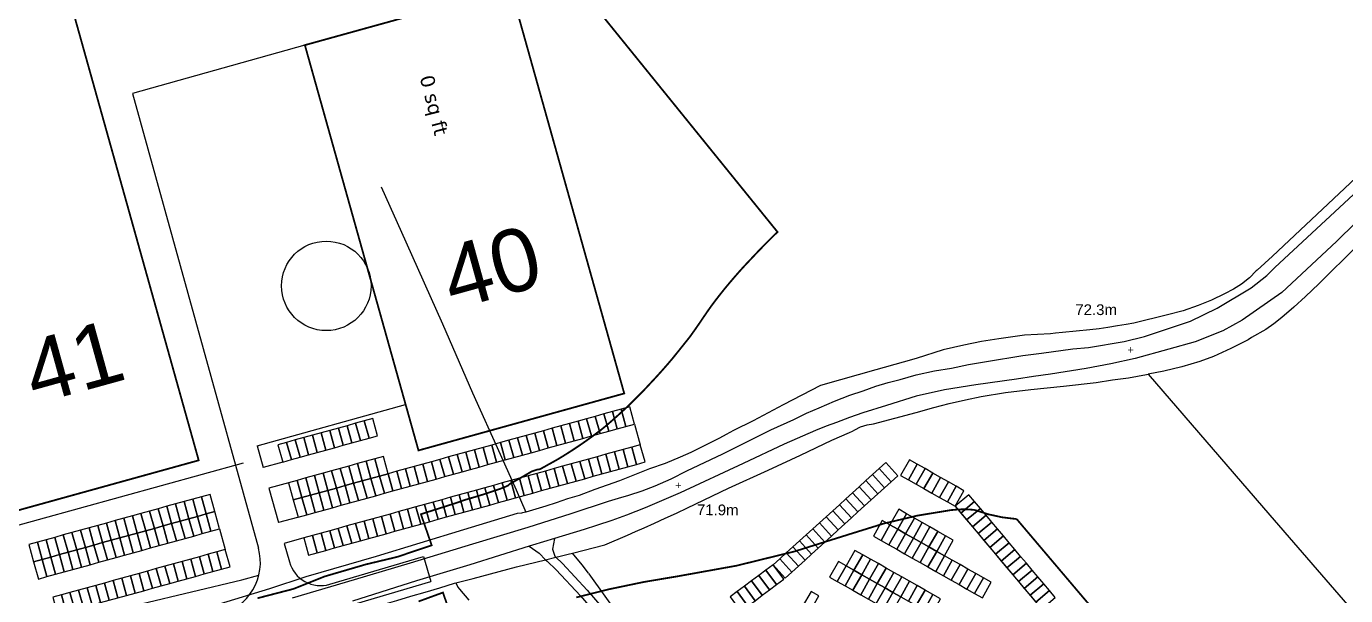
# Model space of a CAD drawing. Header units: millimetres. Extents: x 111502 to 977541, y 8702 to 1044108.
# Drawn here: x 489751.6 to 490119.9, y 241252.9 to 241411.9 of the extents above; entities that cross this region are included whole.
import ezdxf

# ---------------------------------------------------------------- set-up
doc = ezdxf.new("R2010")
doc.units = ezdxf.units.MM
doc.header["$LTSCALE"] = 0.25
doc.linetypes.add('DASHED2', pattern=[9.525, 6.35, -3.175])
for name, color, linetype in [('E HVSS As Laid HV', 10, 'Continuous'), ('X HVSS Site Background', 8, 'Continuous'), ('X HVSS Site Outline', 210, 'Continuous')]:
    doc.layers.add(name, color=color, linetype=linetype)
doc.styles.add('OS Master Map$1$Standard', font='txt')
doc.styles.add('Proposed Employment Area - 11-089-MP013-01a$0$1250T35R', font='verdana.ttf', dxfattribs={"height": 4375})
doc.styles.add('Proposed Employment Area - 11-089-MP013-01a$0$2500T70R', font='arial.ttf', dxfattribs={"height": 17500})
doc.styles.add('Proposed Employment Area - 11-089-MP013-01a$0$Standard', font='txt')

# ---------------------------------------------------------------- blocks, each defined once
blk = doc.blocks.new('Proposed Commercial Boundary - 09.02.22')
at = {"layer": 'X HVSS Site Outline', "const_width": 500}
blk.add_lwpolyline([(489816090, 241252135), (489826115, 241254732), (489834874, 241258226), (489846332, 241261579), (489855166, 241263695), (489864744, 241266928), (489861745, 241275596), (489862403, 241275825), (489863398, 241276147), (489864362, 241276451), (489865316, 241276752), (489866270, 241277053), (489867223, 241277353), (489868171, 241277652), (489869112, 241277953), (489869922, 241278216), (489870047, 241278256), (489870911, 241278537), (489871769, 241278822), (489872625, 241279112), (489873503, 241279415), (489874455, 241279732), (489875398, 241280000), (489876269, 241280254), (489877138, 241280512), (489878006, 241280777), (489878872, 241281046), (489879738, 241281320), (489880602, 241281600), (489881465, 241281885), (489882327, 241282176), (489883187, 241282471), (489884003, 241282757), (489884792, 241283066), (489885627, 241283410), (489886013, 241283568), (489886600, 241284090), (489887694, 241284698), (489888492, 241285145), (489889287, 241285596), (489890081, 241286049), (489890872, 241286505), (489891660, 241286963), (489892737, 241287595), (489894201, 241288066), (489894929, 241288162), (489895253, 241288329), (489896022, 241288751), (489896814, 241289193), (489897636, 241289657), (489898448, 241290098), (489900001, 241290977), (489900750, 241291429), (489901520, 241291901), (489902287, 241292378), (489903050, 241292862), (489903810, 241293351), (489904566, 241293845), (489905318, 241294346), (489906067, 241294852), (489906811, 241295363), (489907552, 241295880), (489908288, 241296402), (489909021, 241296930), (489909750, 241297463), (489910478, 241298004), (489910699, 241298170), (489911204, 241298553), (489911921, 241299092), (489912601, 241299627), (489913275, 241300178), (489913950, 241300750), (489914633, 241301339), (489915314, 241301936), (489915992, 241302537), (489916667, 241303142), (489917337, 241303751), (489918004, 241304364), (489918666, 241304981), (489919324, 241305601), (489919979, 241306226), (489920629, 241306854), (489921275, 241307486), (489921917, 241308122), (489922555, 241308761), (489923185, 241309401), (489923808, 241310045), (489924428, 241310696), (489925046, 241311353), (489925664, 241312020), (489926293, 241312699), (489926920, 241313369), (489927531, 241314030), (489928137, 241314694), (489928740, 241315363), (489929338, 241316034), (489929931, 241316710), (489930520, 241317388), (489931105, 241318071), (489931686, 241318757), (489932247, 241319428), (489936760, 241325067), (489937251, 241325744), (489937773, 241326473), (489938291, 241327205), (489938804, 241327939), (489939312, 241328677), (489939816, 241329417), (489940329, 241330181), (489940852, 241330943), (489941249, 241331525), (489941397, 241331740), (489942025, 241332646), (489942544, 241333387), (489942602, 241333468), (489942674, 241333571), (489943349, 241334497), (489943949, 241335280), (489944038, 241335396), (489944070, 241335438), (489944712, 241336268), (489945394, 241337139), (489946085, 241338012), (489946793, 241338887), (489947509, 241339747), (489948222, 241340593), (489948940, 241341435), (489949663, 241342271), (489950245, 241342938), (489950257, 241342952), (489950391, 241343104), (489950458, 241343180), (489950573, 241343311), (489951140, 241343949), (489951895, 241344771), (489951902, 241344779), (489952649, 241345583), (489952670, 241345605), (489953410, 241346392), (489954160, 241347179), (489954901, 241347967), (489955567, 241348672), (489955660, 241348770), (489956421, 241349566), (489957190, 241350360), (489957964, 241351150), (489958743, 241351935), (489959524, 241352713), (489959712, 241352899), (489959741, 241352928), (489960182, 241353362), (489960204, 241353383), (489960315, 241353492), (489960640, 241353809), (489960882, 241354044), (489961108, 241354263), (489961303, 241354450), (489884589, 241449249)], dxfattribs=at)
at = {"layer": 'X HVSS Site Outline'}
for points in [[(489861091, 241251241, 500, 500, 0), (489867886, 241253725, 500, 500, 0), (489871834, 241242281, 500, 500, 0)], [(489905130, 241252355, 500, 500, -0.0293406), (489933483, 241258272, 500, 500, 0.0471116), (489981987, 241270203, 500, 500, -0.0517386), (490009707, 241276751, 500, 500, -0.0588192), (490016272, 241276824, 500, 500, 0.0707341), (490028100, 241274249, 500, 500, 0), (490029573, 241272499, 500, 500, 0), (490047953, 241250802, 500, 500, 0.0024967), (490101240, 241188750, 500, 500, -0.0010707)]]:
    blk.add_lwpolyline(points, format="xyseb", dxfattribs=at)
blk = doc.blocks.new('commercial background')
at = {"layer": 'X HVSS Site Background'}
for p, q in [((1316.65, 935.72), (1268.5, 922.24)), ((1268.5, 922.24), (1303.69, 795.2)), ((1303.34, 823.82), (1344.78, 835.31)), ((1408.7, 829.87), (1410.31, 824.08)), ((1303.34, 823.82), (1305.02, 817.74)), ((1216.28, 795.98), (1299.49, 819.04)), ((1310.47, 819.25), (1305.02, 817.74)), ((1312.43, 813.57), (1306.62, 811.96)), ((1306.62, 811.96), (1309.29, 802.32)), ((1314.58, 803.79), (1309.29, 802.32)), ((1292.83, 800.59), (1294.43, 794.8)), ((1316.34, 798.05), (1310.89, 796.54)), ((1310.89, 796.54), (1312.34, 791.34)), ((1323.58, 785.11), (1349.76, 792.91)), ((1349.76, 792.91), (1351.84, 785.92)), ((1316.87, 775.5), (1351.84, 785.92))]:
    blk.add_line(p, q, dxfattribs=at)
at = {"layer": 'X HVSS Site Background', "const_width": 0.5}
for points in [[(1217.99, 800.61), (1287, 819.73), (1250.13, 951.55), (1181.12, 932.43)], [(1348.37, 822.49), (1405.82, 838.41), (1374.1, 951.63), (1316.65, 935.72)]]:
    blk.add_lwpolyline(points, close=True, dxfattribs=at)
at = {"layer": 'X HVSS Site Background'}
for points in [[(1400.14, 832.68), (1397.73, 832.01), (1399.07, 827.2), (1401.48, 827.86)], [(1402.55, 833.35), (1400.14, 832.68), (1401.48, 827.86), (1403.89, 828.53)], [(1404.96, 834.02), (1402.55, 833.35), (1403.89, 828.53), (1406.29, 829.2)], [(1407.37, 834.68), (1404.96, 834.02), (1406.29, 829.2), (1408.7, 829.87)], [(1328.41, 829.41), (1326, 828.74), (1327.34, 823.93), (1329.75, 824.59)], [(1330.82, 830.08), (1328.41, 829.41), (1329.75, 824.59), (1332.15, 825.26)], [(1333.23, 830.75), (1330.82, 830.08), (1332.15, 825.26), (1334.56, 825.93)], [(1335.64, 831.41), (1333.23, 830.75), (1334.56, 825.93), (1336.97, 826.6)], [(1388.09, 829.34), (1385.69, 828.68), (1387.02, 823.86), (1389.43, 824.53)], [(1390.5, 830.01), (1388.09, 829.34), (1389.43, 824.53), (1391.84, 825.19)], [(1392.91, 830.68), (1390.5, 830.01), (1391.84, 825.19), (1394.25, 825.86)], [(1395.32, 831.35), (1392.91, 830.68), (1394.25, 825.86), (1396.66, 826.53)], [(1397.73, 832.01), (1395.32, 831.35), (1396.66, 826.53), (1399.07, 827.2)], [(1313.95, 825.41), (1311.55, 824.74), (1312.88, 819.92), (1315.29, 820.59)], [(1316.36, 826.08), (1313.95, 825.41), (1315.29, 820.59), (1317.7, 821.26)], [(1318.77, 826.74), (1316.36, 826.08), (1317.7, 821.26), (1320.11, 821.92)], [(1321.18, 827.41), (1318.77, 826.74), (1320.11, 821.92), (1322.52, 822.59)], [(1323.59, 828.08), (1321.18, 827.41), (1322.52, 822.59), (1324.93, 823.26)], [(1326, 828.74), (1323.59, 828.08), (1324.93, 823.26), (1327.34, 823.93)], [(1373.64, 825.34), (1371.23, 824.67), (1372.56, 819.85), (1374.97, 820.52)], [(1376.05, 826.01), (1373.64, 825.34), (1374.97, 820.52), (1377.38, 821.19)], [(1378.46, 826.67), (1376.05, 826.01), (1377.38, 821.19), (1379.79, 821.86)], [(1380.87, 827.34), (1378.46, 826.67), (1379.79, 821.86), (1382.2, 822.52)], [(1383.28, 828.01), (1380.87, 827.34), (1382.2, 822.52), (1384.61, 823.19)], [(1385.69, 828.68), (1383.28, 828.01), (1384.61, 823.19), (1387.02, 823.86)], [(1311.55, 824.74), (1309.14, 824.07), (1310.47, 819.25), (1312.88, 819.92)], [(1361.59, 822), (1359.18, 821.34), (1360.52, 816.52), (1362.93, 817.18)], [(1364, 822.67), (1361.59, 822), (1362.93, 817.18), (1365.34, 817.85)], [(1366.41, 823.34), (1364, 822.67), (1365.34, 817.85), (1367.75, 818.52)], [(1368.82, 824.01), (1366.41, 823.34), (1367.75, 818.52), (1370.16, 819.19)], [(1371.23, 824.67), (1368.82, 824.01), (1370.16, 819.19), (1372.56, 819.85)], [(1403.08, 822.08), (1400.67, 821.41), (1402, 816.6), (1404.41, 817.26)], [(1405.49, 822.75), (1403.08, 822.08), (1404.41, 817.26), (1406.82, 817.93)], [(1407.9, 823.42), (1405.49, 822.75), (1406.82, 817.93), (1409.23, 818.6)], [(1410.31, 824.08), (1407.9, 823.42), (1409.23, 818.6), (1411.64, 819.27)], [(1328.94, 818.14), (1326.53, 817.48), (1327.86, 812.66), (1330.27, 813.33)], [(1331.35, 818.81), (1328.94, 818.14), (1330.27, 813.33), (1332.68, 813.99)], [(1333.76, 819.48), (1331.35, 818.81), (1332.68, 813.99), (1335.09, 814.66)], [(1336.17, 820.15), (1333.76, 819.48), (1335.09, 814.66), (1337.5, 815.33)], [(1338.57, 820.81), (1336.17, 820.15), (1337.5, 815.33), (1339.91, 816)], [(1347.14, 818), (1344.73, 817.33), (1346.06, 812.51), (1348.47, 813.18)], [(1349.55, 818.67), (1347.14, 818), (1348.47, 813.18), (1350.88, 813.85)], [(1351.96, 819.33), (1349.55, 818.67), (1350.88, 813.85), (1353.29, 814.51)], [(1354.37, 820), (1351.96, 819.33), (1353.29, 814.51), (1355.7, 815.18)], [(1356.77, 820.67), (1354.37, 820), (1355.7, 815.18), (1358.11, 815.85)], [(1359.18, 821.34), (1356.77, 820.67), (1358.11, 815.85), (1360.52, 816.52)], [(1388.62, 818.08), (1386.21, 817.41), (1387.55, 812.59), (1389.96, 813.26)], [(1391.03, 818.74), (1388.62, 818.08), (1389.96, 813.26), (1392.37, 813.93)], [(1393.44, 819.41), (1391.03, 818.74), (1392.37, 813.93), (1394.78, 814.59)], [(1395.85, 820.08), (1393.44, 819.41), (1394.78, 814.59), (1397.18, 815.26)], [(1398.26, 820.75), (1395.85, 820.08), (1397.18, 815.26), (1399.59, 815.93)], [(1400.67, 821.41), (1398.26, 820.75), (1399.59, 815.93), (1402, 816.6)], [(1480.34, 813.72), (1482.19, 815.4), (1478.83, 819.1), (1476.98, 817.42)], [(1482.98, 815.53), (1485.16, 814.3), (1487.62, 818.65), (1485.45, 819.88)], [(1485.16, 814.3), (1487.33, 813.06), (1489.8, 817.41), (1487.62, 818.65)], [(1314.48, 814.14), (1312.07, 813.47), (1313.41, 808.65), (1315.82, 809.32)], [(1316.89, 814.81), (1314.48, 814.14), (1315.82, 809.32), (1318.23, 809.99)], [(1319.3, 815.47), (1316.89, 814.81), (1318.23, 809.99), (1320.64, 810.66)], [(1321.71, 816.14), (1319.3, 815.47), (1320.64, 810.66), (1323.04, 811.32)], [(1324.12, 816.81), (1321.71, 816.14), (1323.04, 811.32), (1325.45, 811.99)], [(1326.53, 817.48), (1324.12, 816.81), (1325.45, 811.99), (1327.86, 812.66)], [(1335.09, 814.66), (1332.68, 813.99), (1334.02, 809.17), (1336.43, 809.84)], [(1337.5, 815.33), (1335.09, 814.66), (1336.43, 809.84), (1338.84, 810.51)], [(1339.91, 816), (1337.5, 815.33), (1338.84, 810.51), (1341.24, 811.18)], [(1342.32, 816.66), (1339.91, 816), (1341.24, 811.18), (1343.65, 811.84)], [(1344.73, 817.33), (1342.32, 816.66), (1343.65, 811.84), (1346.06, 812.51)], [(1374.17, 814.07), (1371.76, 813.4), (1373.09, 808.59), (1375.5, 809.25)], [(1376.58, 814.74), (1374.17, 814.07), (1375.5, 809.25), (1377.91, 809.92)], [(1378.99, 815.41), (1376.58, 814.74), (1377.91, 809.92), (1380.32, 810.59)], [(1381.39, 816.07), (1378.99, 815.41), (1380.32, 810.59), (1382.73, 811.26)], [(1383.8, 816.74), (1381.39, 816.07), (1382.73, 811.26), (1385.14, 811.92)], [(1386.21, 817.41), (1383.8, 816.74), (1385.14, 811.92), (1387.55, 812.59)], [(1476.64, 810.36), (1478.49, 812.04), (1475.13, 815.74), (1473.28, 814.06)], [(1478.49, 812.04), (1480.34, 813.72), (1476.98, 817.42), (1475.13, 815.74)], [(1487.33, 813.06), (1489.51, 811.83), (1491.97, 816.18), (1489.8, 817.41)], [(1489.51, 811.83), (1491.69, 810.6), (1494.15, 814.95), (1491.97, 816.18)], [(1491.69, 810.6), (1493.86, 809.37), (1496.32, 813.72), (1494.15, 814.95)], [(1320.64, 810.66), (1318.23, 809.99), (1319.56, 805.17), (1321.97, 805.84)], [(1323.04, 811.32), (1320.64, 810.66), (1321.97, 805.84), (1324.38, 806.5)], [(1325.45, 811.99), (1323.04, 811.32), (1324.38, 806.5), (1326.79, 807.17)], [(1327.86, 812.66), (1325.45, 811.99), (1326.79, 807.17), (1329.2, 807.84)], [(1330.27, 813.33), (1327.86, 812.66), (1329.2, 807.84), (1331.61, 808.51)], [(1332.68, 813.99), (1330.27, 813.33), (1331.61, 808.51), (1334.02, 809.17)], [(1362.12, 810.73), (1359.71, 810.07), (1361.05, 805.25), (1363.46, 805.92)], [(1364.53, 811.4), (1362.12, 810.73), (1363.46, 805.92), (1365.86, 806.58)], [(1366.94, 812.07), (1364.53, 811.4), (1365.86, 806.58), (1368.27, 807.25)], [(1369.35, 812.74), (1366.94, 812.07), (1368.27, 807.25), (1370.68, 807.92)], [(1371.76, 813.4), (1369.35, 812.74), (1370.68, 807.92), (1373.09, 808.59)], [(1471.09, 805.31), (1472.94, 806.99), (1469.58, 810.69), (1467.73, 809.01)], [(1472.94, 806.99), (1474.79, 808.68), (1471.43, 812.37), (1469.58, 810.69)], [(1474.79, 808.68), (1476.64, 810.36), (1473.28, 814.06), (1471.43, 812.37)], [(1493.86, 809.37), (1496.04, 808.13), (1498.5, 812.49), (1496.32, 813.72)], [(1496.04, 808.13), (1498.21, 806.9), (1500.68, 811.25), (1498.5, 812.49)], [(1278.11, 806.89), (1275.7, 806.22), (1277.04, 801.4), (1279.45, 802.07)], [(1280.52, 807.55), (1278.11, 806.89), (1279.45, 802.07), (1281.85, 802.74)], [(1282.93, 808.22), (1280.52, 807.55), (1281.85, 802.74), (1284.26, 803.4)], [(1285.34, 808.89), (1282.93, 808.22), (1284.26, 803.4), (1286.67, 804.07)], [(1287.75, 809.56), (1285.34, 808.89), (1286.67, 804.07), (1289.08, 804.74)], [(1290.16, 810.22), (1287.75, 809.56), (1289.08, 804.74), (1291.49, 805.41)], [(1315.82, 809.32), (1313.41, 808.65), (1314.74, 803.83), (1317.15, 804.5)], [(1318.23, 809.99), (1315.82, 809.32), (1317.15, 804.5), (1319.56, 805.17)], [(1347.66, 806.73), (1345.26, 806.06), (1346.59, 801.24), (1349, 801.91)], [(1350.07, 807.4), (1347.66, 806.73), (1349, 801.91), (1351.41, 802.58)], [(1352.48, 808.06), (1350.07, 807.4), (1351.41, 802.58), (1353.82, 803.25)], [(1354.89, 808.73), (1352.48, 808.06), (1353.82, 803.25), (1356.23, 803.91)], [(1357.3, 809.4), (1354.89, 808.73), (1356.23, 803.91), (1358.64, 804.58)], [(1359.71, 810.07), (1357.3, 809.4), (1358.64, 804.58), (1361.05, 805.25)], [(1467.39, 801.95), (1469.24, 803.63), (1465.88, 807.33), (1464.03, 805.65)], [(1469.24, 803.63), (1471.09, 805.31), (1467.73, 809.01), (1465.88, 807.33)], [(1498.21, 806.9), (1499.82, 804.99), (1503.65, 808.21), (1502.04, 810.12)], [(1499.82, 804.99), (1501.43, 803.07), (1505.26, 806.29), (1503.65, 808.21)], [(1266.06, 803.55), (1263.65, 802.88), (1264.99, 798.06), (1267.4, 798.73)], [(1268.47, 804.22), (1266.06, 803.55), (1267.4, 798.73), (1269.81, 799.4)], [(1270.88, 804.88), (1268.47, 804.22), (1269.81, 799.4), (1272.22, 800.07)], [(1273.29, 805.55), (1270.88, 804.88), (1272.22, 800.07), (1274.63, 800.73)], [(1275.7, 806.22), (1273.29, 805.55), (1274.63, 800.73), (1277.04, 801.4)], [(1284.26, 803.4), (1281.85, 802.74), (1283.19, 797.92), (1285.6, 798.58)], [(1286.67, 804.07), (1284.26, 803.4), (1285.6, 798.58), (1288.01, 799.25)], [(1289.08, 804.74), (1286.67, 804.07), (1288.01, 799.25), (1290.42, 799.92)], [(1291.49, 805.41), (1289.08, 804.74), (1290.42, 799.92), (1292.83, 800.59)], [(1335.62, 803.39), (1333.21, 802.72), (1334.54, 797.91), (1336.95, 798.57)], [(1338.03, 804.06), (1335.62, 803.39), (1336.95, 798.57), (1339.36, 799.24)], [(1340.44, 804.73), (1338.03, 804.06), (1339.36, 799.24), (1341.77, 799.91)], [(1342.85, 805.39), (1340.44, 804.73), (1341.77, 799.91), (1344.18, 800.58)], [(1345.26, 806.06), (1342.85, 805.39), (1344.18, 800.58), (1346.59, 801.24)], [(1463.7, 798.58), (1465.54, 800.27), (1462.18, 803.96), (1460.33, 802.28)], [(1465.54, 800.27), (1467.39, 801.95), (1464.03, 805.65), (1462.18, 803.96)], [(1480.02, 801.69), (1482.2, 800.46), (1484.66, 804.81), (1482.49, 806.04)], [(1482.2, 800.46), (1484.37, 799.23), (1486.84, 803.58), (1484.66, 804.81)], [(1484.37, 799.23), (1486.55, 797.99), (1489.01, 802.34), (1486.84, 803.58)], [(1501.43, 803.07), (1503.04, 801.16), (1506.86, 804.38), (1505.26, 806.29)], [(1503.04, 801.16), (1504.64, 799.25), (1508.47, 802.46), (1506.86, 804.38)], [(1251.61, 799.54), (1249.2, 798.88), (1250.53, 794.06), (1252.94, 794.73)], [(1254.02, 800.21), (1251.61, 799.54), (1252.94, 794.73), (1255.35, 795.39)], [(1256.43, 800.88), (1254.02, 800.21), (1255.35, 795.39), (1257.76, 796.06)], [(1258.84, 801.55), (1256.43, 800.88), (1257.76, 796.06), (1260.17, 796.73)], [(1261.25, 802.21), (1258.84, 801.55), (1260.17, 796.73), (1262.58, 797.4)], [(1263.65, 802.88), (1261.25, 802.21), (1262.58, 797.4), (1264.99, 798.06)], [(1269.81, 799.4), (1267.4, 798.73), (1268.73, 793.91), (1271.14, 794.58)], [(1272.22, 800.07), (1269.81, 799.4), (1271.14, 794.58), (1273.55, 795.25)], [(1274.63, 800.73), (1272.22, 800.07), (1273.55, 795.25), (1275.96, 795.91)], [(1277.04, 801.4), (1274.63, 800.73), (1275.96, 795.91), (1278.37, 796.58)], [(1279.45, 802.07), (1277.04, 801.4), (1278.37, 796.58), (1280.78, 797.25)], [(1281.85, 802.74), (1279.45, 802.07), (1280.78, 797.25), (1283.19, 797.92)], [(1321.16, 799.39), (1318.75, 798.72), (1320.09, 793.9), (1322.5, 794.57)], [(1323.57, 800.06), (1321.16, 799.39), (1322.5, 794.57), (1324.91, 795.24)], [(1325.98, 800.72), (1323.57, 800.06), (1324.91, 795.24), (1327.32, 795.9)], [(1328.39, 801.39), (1325.98, 800.72), (1327.32, 795.9), (1329.73, 796.57)], [(1330.8, 802.06), (1328.39, 801.39), (1329.73, 796.57), (1332.14, 797.24)], [(1333.21, 802.72), (1330.8, 802.06), (1332.14, 797.24), (1334.54, 797.91)], [(1460, 795.22), (1461.85, 796.9), (1458.48, 800.6), (1456.63, 798.92)], [(1461.85, 796.9), (1463.7, 798.58), (1460.33, 802.28), (1458.48, 800.6)], [(1475.38, 798.57), (1477.56, 797.34), (1480.02, 801.69), (1477.85, 802.92)], [(1477.56, 797.34), (1479.73, 796.11), (1482.2, 800.46), (1480.02, 801.69)], [(1479.73, 796.11), (1481.91, 794.87), (1484.37, 799.23), (1482.2, 800.46)], [(1486.55, 797.99), (1488.72, 796.76), (1491.19, 801.11), (1489.01, 802.34)], [(1488.72, 796.76), (1490.9, 795.53), (1493.36, 799.88), (1491.19, 801.11)], [(1490.9, 795.53), (1493.07, 794.3), (1495.54, 798.65), (1493.36, 799.88)], [(1504.64, 799.25), (1506.25, 797.33), (1510.08, 800.55), (1508.47, 802.46)], [(1506.25, 797.33), (1507.86, 795.42), (1511.69, 798.64), (1510.08, 800.55)], [(1241.97, 796.87), (1239.56, 796.21), (1240.9, 791.39), (1243.31, 792.06)], [(1244.38, 797.54), (1241.97, 796.87), (1243.31, 792.06), (1245.72, 792.72)], [(1246.79, 798.21), (1244.38, 797.54), (1245.72, 792.72), (1248.12, 793.39)], [(1249.2, 798.88), (1246.79, 798.21), (1248.12, 793.39), (1250.53, 794.06)], [(1257.76, 796.06), (1255.35, 795.39), (1256.69, 790.58), (1259.1, 791.24)], [(1260.17, 796.73), (1257.76, 796.06), (1259.1, 791.24), (1261.51, 791.91)], [(1262.58, 797.4), (1260.17, 796.73), (1261.51, 791.91), (1263.92, 792.58)], [(1264.99, 798.06), (1262.58, 797.4), (1263.92, 792.58), (1266.32, 793.24)], [(1267.4, 798.73), (1264.99, 798.06), (1266.32, 793.24), (1268.73, 793.91)], [(1318.75, 798.72), (1316.34, 798.05), (1317.68, 793.23), (1320.09, 793.9)], [(1456.3, 791.86), (1458.15, 793.54), (1454.78, 797.24), (1452.93, 795.55)], [(1458.15, 793.54), (1460, 795.22), (1456.63, 798.92), (1454.78, 797.24)], [(1481.91, 794.87), (1484.08, 793.64), (1486.55, 797.99), (1484.37, 799.23)], [(1484.08, 793.64), (1486.26, 792.41), (1488.72, 796.76), (1486.55, 797.99)], [(1486.26, 792.41), (1488.43, 791.18), (1490.9, 795.53), (1488.72, 796.76)], [(1493.07, 794.3), (1495.25, 793.06), (1497.71, 797.41), (1495.54, 798.65)], [(1507.86, 795.42), (1509.47, 793.51), (1513.3, 796.72), (1511.69, 798.64)], [(1509.47, 793.51), (1511.08, 791.59), (1514.91, 794.81), (1513.3, 796.72)], [(1243.31, 792.06), (1240.9, 791.39), (1242.23, 786.57), (1244.64, 787.24)], [(1245.72, 792.72), (1243.31, 792.06), (1244.64, 787.24), (1247.05, 787.91)], [(1248.12, 793.39), (1245.72, 792.72), (1247.05, 787.91), (1249.46, 788.57)], [(1250.53, 794.06), (1248.12, 793.39), (1249.46, 788.57), (1251.87, 789.24)], [(1252.94, 794.73), (1250.53, 794.06), (1251.87, 789.24), (1254.28, 789.91)], [(1255.35, 795.39), (1252.94, 794.73), (1254.28, 789.91), (1256.69, 790.58)], [(1284.79, 792.14), (1282.38, 791.47), (1283.72, 786.65), (1286.13, 787.32)], [(1287.2, 792.8), (1284.79, 792.14), (1286.13, 787.32), (1288.54, 787.98)], [(1289.61, 793.47), (1287.2, 792.8), (1288.54, 787.98), (1290.94, 788.65)], [(1292.02, 794.14), (1289.61, 793.47), (1290.94, 788.65), (1293.35, 789.32)], [(1294.43, 794.8), (1292.02, 794.14), (1293.35, 789.32), (1295.76, 789.99)], [(1450.75, 786.81), (1452.6, 788.49), (1449.23, 792.19), (1447.38, 790.51)], [(1452.6, 788.49), (1454.45, 790.17), (1451.08, 793.87), (1449.23, 792.19)], [(1454.45, 790.17), (1456.3, 791.86), (1452.93, 795.55), (1451.08, 793.87)], [(1467.78, 790.23), (1469.96, 789), (1472.42, 793.35), (1470.25, 794.58)], [(1469.96, 789), (1472.13, 787.77), (1474.6, 792.12), (1472.42, 793.35)], [(1472.13, 787.77), (1474.31, 786.54), (1476.77, 790.89), (1474.6, 792.12)], [(1488.43, 791.18), (1490.61, 789.94), (1493.07, 794.3), (1490.9, 795.53)], [(1490.61, 789.94), (1492.78, 788.71), (1495.25, 793.06), (1493.07, 794.3)], [(1492.78, 788.71), (1494.96, 787.48), (1497.42, 791.83), (1495.25, 793.06)], [(1511.08, 791.59), (1512.69, 789.68), (1516.51, 792.89), (1514.91, 794.81)], [(1512.69, 789.68), (1514.3, 787.76), (1518.12, 790.98), (1516.51, 792.89)], [(1272.74, 788.8), (1270.34, 788.13), (1271.67, 783.31), (1274.08, 783.98)], [(1275.15, 789.47), (1272.74, 788.8), (1274.08, 783.98), (1276.49, 784.65)], [(1277.56, 790.13), (1275.15, 789.47), (1276.49, 784.65), (1278.9, 785.31)], [(1279.97, 790.8), (1277.56, 790.13), (1278.9, 785.31), (1281.31, 785.98)], [(1282.38, 791.47), (1279.97, 790.8), (1281.31, 785.98), (1283.72, 786.65)], [(1446.36, 783.51), (1448.37, 785.01), (1445.38, 789.02), (1443.37, 787.52)], [(1448.37, 785.01), (1450.37, 786.5), (1447.38, 790.51), (1445.38, 789.02)], [(1463.14, 787.12), (1465.32, 785.88), (1467.78, 790.23), (1465.61, 791.47)], [(1465.32, 785.88), (1467.49, 784.65), (1469.96, 789), (1467.78, 790.23)], [(1467.49, 784.65), (1469.67, 783.42), (1472.13, 787.77), (1469.96, 789)], [(1474.31, 786.54), (1476.48, 785.3), (1478.95, 789.65), (1476.77, 790.89)], [(1476.48, 785.3), (1478.66, 784.07), (1481.12, 788.42), (1478.95, 789.65)], [(1478.66, 784.07), (1480.83, 782.84), (1483.3, 787.19), (1481.12, 788.42)], [(1494.96, 787.48), (1497.13, 786.25), (1499.6, 790.6), (1497.42, 791.83)], [(1497.13, 786.25), (1499.31, 785.01), (1501.77, 789.37), (1499.6, 790.6)], [(1499.31, 785.01), (1501.48, 783.78), (1503.95, 788.13), (1501.77, 789.37)], [(1514.3, 787.76), (1515.9, 785.85), (1519.73, 789.07), (1518.12, 790.98)], [(1515.9, 785.85), (1517.51, 783.94), (1521.34, 787.15), (1519.73, 789.07)], [(1258.29, 784.79), (1255.88, 784.13), (1257.22, 779.31), (1259.62, 779.97)], [(1260.7, 785.46), (1258.29, 784.79), (1259.62, 779.97), (1262.03, 780.64)], [(1263.11, 786.13), (1260.7, 785.46), (1262.03, 780.64), (1264.44, 781.31)], [(1265.52, 786.8), (1263.11, 786.13), (1264.44, 781.31), (1266.85, 781.98)], [(1267.93, 787.46), (1265.52, 786.8), (1266.85, 781.98), (1269.26, 782.64)], [(1270.34, 788.13), (1267.93, 787.46), (1269.26, 782.64), (1271.67, 783.31)], [(1442.35, 780.52), (1444.36, 782.02), (1441.37, 786.03), (1439.36, 784.53)], [(1444.36, 782.02), (1446.36, 783.51), (1443.37, 787.52), (1441.37, 786.03)], [(1469.67, 783.42), (1471.84, 782.19), (1474.31, 786.54), (1472.13, 787.77)], [(1471.84, 782.19), (1474.02, 780.95), (1476.48, 785.3), (1474.31, 786.54)], [(1474.02, 780.95), (1476.19, 779.72), (1478.66, 784.07), (1476.48, 785.3)], [(1480.83, 782.84), (1483.01, 781.61), (1485.47, 785.96), (1483.3, 787.19)], [(1483.01, 781.61), (1485.18, 780.37), (1487.65, 784.72), (1485.47, 785.96)], [(1485.18, 780.37), (1487.36, 779.14), (1489.82, 783.49), (1487.65, 784.72)], [(1501.48, 783.78), (1503.66, 782.55), (1506.12, 786.9), (1503.95, 788.13)], [(1503.66, 782.55), (1505.83, 781.32), (1508.3, 785.67), (1506.12, 786.9)], [(1517.51, 783.94), (1519.12, 782.02), (1522.95, 785.24), (1521.34, 787.15)], [(1519.12, 782.02), (1520.73, 780.11), (1524.56, 783.33), (1522.95, 785.24)], [(1248.65, 782.12), (1246.24, 781.46), (1247.58, 776.64), (1249.99, 777.3)], [(1251.06, 782.79), (1248.65, 782.12), (1249.99, 777.3), (1252.4, 777.97)], [(1253.47, 783.46), (1251.06, 782.79), (1252.4, 777.97), (1254.81, 778.64)], [(1255.88, 784.13), (1253.47, 783.46), (1254.81, 778.64), (1257.22, 779.31)], [(1438.34, 777.54), (1440.35, 779.03), (1437.36, 783.04), (1435.36, 781.55)], [(1440.35, 779.03), (1442.35, 780.52), (1439.36, 784.53), (1437.36, 783.04)], [(1455.54, 778.78), (1457.72, 777.55), (1460.18, 781.9), (1458.01, 783.13)], [(1476.19, 779.72), (1478.37, 778.49), (1480.83, 782.84), (1478.66, 784.07)], [(1478.37, 778.49), (1480.54, 777.26), (1483.01, 781.61), (1480.83, 782.84)], [(1487.36, 779.14), (1489.53, 777.91), (1492, 782.26), (1489.82, 783.49)], [(1489.53, 777.91), (1491.71, 776.68), (1494.17, 781.03), (1492, 782.26)], [(1520.73, 780.11), (1522.34, 778.19), (1526.17, 781.41), (1524.56, 783.33)]]:
    blk.add_lwpolyline(points, close=True, dxfattribs=at)
at = {"layer": 'X HVSS Site Background', "flags": 128}
for points in [[(1498.21, 806.9), (1626.89, 653.79), (1657.64, 611.25), (1675.49, 575.45), (1680.89, 547.48)], [(1021.98, 712.07), (1024.26, 713.34), (1037.99, 720.31), (1059.69, 729.84), (1072.23, 734.96), (1084.69, 740.28), (1095.03, 744.31), (1108.16, 748.55), (1115.95, 750.62), (1131.95, 754.12), (1143.2, 756.15), (1166.22, 760.25), (1179.34, 762.55), (1209.97, 767.86), (1228.42, 770.95), (1241.15, 773.32), (1270.96, 779.68), (1299, 786.32), (1303.82, 787.69)]]:
    blk.add_lwpolyline(points, dxfattribs=at)
at = {"layer": 'X HVSS Site Background'}
blk.add_circle((1322.63, 868.47), 12.5, dxfattribs=at)
for centre, radius, start, end in [((1289.23, 791.2), 15, 283.3195, 15.4849), ((1321.01, 793.74), 9, 195.4849, 286.5895)]:
    blk.add_arc(centre, radius, start, end, dxfattribs=at)
for s, width, gutter_width, insert, char_height, attachment_point, rotation, style in [('\\pxql,t14; 0 sq ft\\P\\ptz;\\P\\P ', 154.5296, 31.25, (1390.28, 779.68), 3.9375, 3, 284.3158, 'Proposed Employment Area - 11-089-MP013-01a$0$1250T35R'), ('40', 62.5848, 87.5, (1353.25, 878.57), 17.5, 1, 15.4622, 'Proposed Employment Area - 11-089-MP013-01a$0$2500T70R'), ('41', 62.5848, 87.5, (1236.57, 852.19), 17.5, 1, 15.4622, 'Proposed Employment Area - 11-089-MP013-01a$0$2500T70R')]:
    blk.add_mtext_dynamic_manual_height_columns(s, width=width, gutter_width=gutter_width, heights=[0], dxfattribs=dict(at, insert=insert, char_height=char_height, attachment_point=attachment_point, rotation=rotation, style=style))
at = {"layer": 'X HVSS Site Background', "style": 'Proposed Employment Area - 11-089-MP013-01a$0$Standard'}
for p, rotation in [((485.88, 899.5), 95.9302), ((729.37, 850.69), 240.5366), ((319.53, 839.47), 95.9302), ((520.9, 756.6), 330.4683), ((1582.14, 507.49), 240.4683), ((1846.75, 293.1), 209.3143), ((1096.5, 265.37), 60.4683)]:
    blk.add_attdef('NOOFPARKINGSPACES', p, '', height=0.3, rotation=rotation, dxfattribs=at)
blk = doc.blocks.new('OS Master Map$1$OSS15')
at = {"color": 8, "true_color": 0x707070, "const_width": 0.174, "flags": 128}
for points in [[(-0.775, 0), (0.775, 0)], [(0, -0.775), (0, 0.775)]]:
    blk.add_lwpolyline(points, dxfattribs=at)
blk = doc.blocks.new('OS MAP 060722')
at = {"layer": 'X HVSS Site Background', "flags": 128}
for points in [[(1323.32, 2234.89), (1301.92, 2213.69), (1301.92, 2213.69), (1298.12, 2210.09), (1298.12, 2210.09), (1294.92, 2207.09), (1294.92, 2207.09), (1291.52, 2204.29), (1291.52, 2204.29), (1289.32, 2202.49), (1289.32, 2202.49), (1287.12, 2200.89), (1287.12, 2200.89), (1283.12, 2198.69), (1283.12, 2198.69), (1282.12, 2197.99), (1282.12, 2197.99), (1277.32, 2195.59), (1277.32, 2195.59), (1272.42, 2193.39), (1272.42, 2193.39), (1268.62, 2191.99), (1268.62, 2191.99), (1263.62, 2190.49), (1263.62, 2190.49), (1258.62, 2189.29), (1258.62, 2189.29), (1254.24, 2188.39)], [(1326.29, 2244.24), (1308.42, 2227.09), (1308.42, 2227.09), (1306.82, 2225.49), (1306.82, 2225.49), (1291.52, 2211.19), (1291.52, 2211.19), (1280.45, 2203.52), (1280.45, 2203.52), (1275.04, 2200.56), (1275.04, 2200.56), (1267.32, 2197.49), (1267.32, 2197.49), (1260.02, 2195.39), (1260.02, 2195.39), (1250.62, 2192.79), (1250.62, 2192.79), (1243.82, 2191.29), (1243.82, 2191.29), (1236.92, 2189.99), (1236.92, 2189.99), (1226.92, 2188.39), (1226.92, 2188.39), (1222.22, 2187.79), (1222.22, 2187.79), (1217.42, 2186.99), (1217.42, 2186.99), (1206.1, 2185.44), (1206.1, 2185.44), (1197.33, 2184.08), (1197.33, 2184.08), (1189.42, 2182.26), (1189.42, 2182.26), (1181.12, 2179.66), (1181.12, 2179.66), (1174.52, 2177.66), (1174.52, 2177.66), (1170.82, 2176.36), (1170.82, 2176.36), (1167.22, 2174.96), (1167.22, 2174.96), (1164.32, 2173.86), (1164.32, 2173.86), (1161.32, 2172.66), (1161.32, 2172.66), (1152.62, 2168.86), (1152.62, 2168.86), (1141.12, 2163.46), (1141.12, 2163.46), (1123.52, 2155.26), (1123.52, 2155.26), (1119.02, 2153.36), (1119.02, 2153.36), (1113.82, 2151.06), (1113.82, 2151.06), (1108.52, 2149.06), (1108.52, 2149.06), (1104.42, 2147.56), (1104.42, 2147.56), (1100.22, 2146.16), (1100.22, 2146.16), (1096.72, 2145.06), (1096.72, 2145.06), (1088.46, 2142.54)], [(1312.22, 2243.29), (1288.92, 2221.39), (1288.92, 2221.39), (1284.62, 2217.49), (1284.62, 2217.49), (1284.42, 2217.29), (1284.42, 2217.29), (1282.52, 2215.29), (1282.52, 2215.29), (1280.32, 2213.59), (1280.32, 2213.59), (1278.02, 2212.19), (1278.02, 2212.19), (1275.52, 2210.89), (1275.52, 2210.89), (1271.92, 2209.09), (1271.92, 2209.09), (1268.22, 2207.59), (1268.22, 2207.59), (1264.02, 2206.09), (1264.02, 2206.09), (1259.62, 2204.99), (1259.62, 2204.99), (1250.22, 2202.69), (1250.22, 2202.69), (1248.12, 2202.29), (1248.12, 2202.29), (1245.62, 2201.89), (1245.62, 2201.89), (1242.92, 2201.49), (1242.92, 2201.49), (1240.52, 2201.09), (1240.52, 2201.09), (1237.92, 2200.79), (1237.92, 2200.79), (1234.12, 2200.39), (1234.12, 2200.39), (1230.32, 2200.09), (1230.32, 2200.09), (1228.32, 2199.89), (1228.32, 2199.89), (1226.92, 2199.69), (1226.92, 2199.69), (1219.72, 2199.29), (1219.72, 2199.29), (1212.52, 2198.29), (1212.52, 2198.29), (1207.72, 2197.59), (1207.72, 2197.59), (1202.76, 2196.53), (1202.76, 2196.53), (1196.98, 2195.22), (1196.98, 2195.22), (1189.42, 2192.81), (1189.42, 2192.81), (1185.85, 2191.78), (1185.85, 2191.78), (1178.22, 2189.66), (1178.22, 2189.66), (1168.32, 2186.86), (1168.32, 2186.86), (1162.72, 2185.26), (1162.72, 2185.26), (1152.32, 2179.86), (1152.32, 2179.86), (1143.92, 2175.36), (1143.92, 2175.36), (1138.42, 2172.66), (1138.42, 2172.66), (1136.42, 2171.56), (1136.42, 2171.56), (1134.52, 2170.56), (1134.52, 2170.56), (1126.52, 2166.56), (1126.52, 2166.56), (1123.52, 2165.26), (1123.52, 2165.26), (1119.32, 2163.46), (1119.32, 2163.46), (1115.02, 2161.96), (1115.02, 2161.96), (1106.62, 2158.66), (1106.62, 2158.66), (1099.72, 2156.16), (1099.72, 2156.16), (1095.32, 2154.56), (1095.32, 2154.56), (1092.12, 2153.56), (1092.12, 2153.56), (1088.92, 2152.46), (1088.92, 2152.46), (1086.02, 2151.56), (1086.02, 2151.56), (1083.22, 2150.66), (1083.22, 2150.66), (1080.43, 2149.91)], [(1015.32, 2125.96), (1032.62, 2131.06), (1032.62, 2131.06), (1048.22, 2135.76), (1048.22, 2135.76), (1065.62, 2141.06), (1065.62, 2141.06), (1081.12, 2145.66), (1081.12, 2145.66), (1093.12, 2149.46), (1093.12, 2149.46), (1103.52, 2152.96), (1103.52, 2152.96), (1106.32, 2153.76), (1106.32, 2153.76), (1109.22, 2154.66), (1109.22, 2154.66), (1112.92, 2155.86), (1112.92, 2155.86), (1116.52, 2157.26), (1116.52, 2157.26), (1121.02, 2159.16), (1121.02, 2159.16), (1125.42, 2161.46), (1125.42, 2161.46), (1135.42, 2166.16), (1135.42, 2166.16), (1148.82, 2172.86), (1148.82, 2172.86), (1155.32, 2175.76), (1155.32, 2175.76), (1158.82, 2177.56), (1158.82, 2177.56), (1162.32, 2179.06), (1162.32, 2179.06), (1166.62, 2180.86), (1166.62, 2180.86), (1170.92, 2182.56), (1170.92, 2182.56), (1174.62, 2183.76), (1174.62, 2183.76), (1178.22, 2185.06), (1178.22, 2185.06), (1181.62, 2186.06), (1181.62, 2186.06), (1185.02, 2186.96), (1185.02, 2186.96), (1189.42, 2188.21), (1189.42, 2188.21), (1194.58, 2189.32), (1194.58, 2189.32), (1199.28, 2190.12), (1199.28, 2190.12), (1204.08, 2191.12), (1204.08, 2191.12), (1209.04, 2192), (1209.04, 2192), (1219.22, 2193.59), (1219.22, 2193.59), (1224.42, 2194.29), (1224.42, 2194.29), (1233.22, 2195.49), (1233.22, 2195.49), (1237.52, 2195.89), (1237.52, 2195.89), (1247.5, 2197.53), (1247.5, 2197.53), (1253.2, 2198.9), (1253.2, 2198.9), (1266.03, 2203.23), (1266.03, 2203.23), (1273.45, 2206.9), (1273.45, 2206.9), (1283.02, 2212.49), (1283.02, 2212.49), (1287.32, 2215.99), (1287.32, 2215.99), (1289.62, 2218.19), (1289.62, 2218.19), (1318.02, 2244.59)], [(1040.05, 2240.72), (1046.96, 2225.35), (1046.96, 2225.35), (1057.16, 2202.45), (1057.16, 2202.45), (1065.56, 2183.25), (1065.56, 2183.25), (1073.26, 2166.05), (1073.26, 2166.05), (1077.76, 2156.15), (1077.76, 2156.15), (1080.43, 2149.91)], [(1093.5, 2138.45), (1102.52, 2140.76), (1102.52, 2140.76), (1108.82, 2143.46), (1108.82, 2143.46), (1111.12, 2144.46), (1111.12, 2144.46), (1113.52, 2145.46), (1113.52, 2145.46), (1116.42, 2146.76), (1116.42, 2146.76), (1119.32, 2148.16), (1119.32, 2148.16), (1122.52, 2149.56), (1122.52, 2149.56), (1125.62, 2151.06), (1125.62, 2151.06), (1137.02, 2156.56), (1137.02, 2156.56), (1148.12, 2161.56), (1148.12, 2161.56), (1157.12, 2165.76), (1157.12, 2165.76), (1165.92, 2169.96), (1165.92, 2169.96), (1170.82, 2172.16), (1170.82, 2172.16), (1171.62, 2172.46), (1171.62, 2172.46), (1172.32, 2172.86), (1172.32, 2172.86), (1173.92, 2173.66), (1173.92, 2173.66), (1175.72, 2174.26), (1175.72, 2174.26), (1177.52, 2174.56), (1177.52, 2174.56), (1189.42, 2177.69), (1189.42, 2177.69), (1194.38, 2179.12), (1194.38, 2179.12), (1198.66, 2180.23), (1198.66, 2180.23), (1203.23, 2181.28), (1203.23, 2181.28), (1207.56, 2182.15), (1207.56, 2182.15), (1214.42, 2183.29), (1214.42, 2183.29), (1221.42, 2184.09), (1221.42, 2184.09), (1230.62, 2185.09), (1230.62, 2185.09), (1239.72, 2186.09), (1239.72, 2186.09), (1244.22, 2186.79), (1244.22, 2186.79), (1248.72, 2187.39), (1248.72, 2187.39), (1253.72, 2188.29), (1253.72, 2188.29), (1254.24, 2188.39)], [(1254.24, 2188.39), (1288.2, 2149.03), (1288.2, 2149.03), (1320.7, 2111.53)], [(1080.43, 2149.91), (1079.52, 2149.66), (1079.52, 2149.66), (1079.24, 2149.62), (1079.24, 2149.62), (1078.02, 2149.46), (1078.02, 2149.46), (1063.02, 2144.96), (1063.02, 2144.96), (1038.62, 2137.46), (1038.62, 2137.46), (1019.02, 2131.76), (1019.02, 2131.76), (1008.92, 2128.46), (1008.92, 2128.46), (994.82, 2124.16)], [(1081.41, 2140.38), (1064.82, 2135.16), (1064.82, 2135.16), (1049.92, 2130.66), (1049.92, 2130.66), (1032.02, 2124.96)], [(1088.46, 2142.54), (1082.32, 2140.66), (1082.32, 2140.66), (1081.41, 2140.38)], [(1081.41, 2140.38), (1084.16, 2138.39), (1084.16, 2138.39), (1085.99, 2136.57)], [(1088.46, 2142.54), (1087.93, 2139.55), (1087.93, 2139.55), (1088.57, 2137.54), (1088.57, 2137.54), (1088.85, 2137.27)], [(1060.92, 2130.16), (1065.72, 2131.36), (1065.72, 2131.36), (1077.82, 2134.56), (1077.82, 2134.56), (1085.99, 2136.57)], [(1085.99, 2136.57), (1088.85, 2137.27)], [(1085.99, 2136.57), (1086.38, 2136.18), (1086.38, 2136.18), (1088.91, 2133.77), (1088.91, 2133.77), (1095.7, 2126.46), (1095.7, 2126.46), (1103.12, 2117.79), (1103.12, 2117.79), (1110.37, 2107.8), (1110.37, 2107.8), (1123.47, 2088.93)], [(1088.85, 2137.27), (1090.02, 2137.56), (1090.02, 2137.56), (1092.29, 2138.14), (1092.29, 2138.14), (1093.5, 2138.45)], [(1088.85, 2137.27), (1090.69, 2135.53), (1090.69, 2135.53), (1097.57, 2128.12), (1097.57, 2128.12), (1105.08, 2119.34), (1105.08, 2119.34), (1112.38, 2109.29), (1112.38, 2109.29), (1125.83, 2091.39), (1125.83, 2091.39), (1126.96, 2092.58)], [(1097.93, 2132.82), (1096.16, 2135.15), (1096.16, 2135.15), (1093.5, 2138.45)], [(1097.93, 2132.82), (1098.09, 2132.67), (1098.09, 2132.67), (1111.46, 2113.95), (1111.46, 2113.95), (1126.76, 2092.85), (1126.76, 2092.85), (1126.89, 2092.68), (1126.89, 2092.68), (1126.96, 2092.58)], [(1024.65, 2118.76), (1025.22, 2118.96), (1025.22, 2118.96), (1039.32, 2123.66), (1039.32, 2123.66), (1041.82, 2124.46), (1041.82, 2124.46), (1044.42, 2125.16), (1044.42, 2125.16), (1048.32, 2126.36), (1048.32, 2126.36), (1052.32, 2127.56), (1052.32, 2127.56), (1056.42, 2128.76), (1056.42, 2128.76), (1060.52, 2130.06), (1060.52, 2130.06), (1060.92, 2130.16)], [(1060.92, 2130.16), (1061.42, 2128.96), (1061.42, 2128.96), (1061.92, 2128.36), (1061.92, 2128.36), (1064.52, 2125.26)]]:
    blk.add_lwpolyline(points, dxfattribs=at)
at = {"layer": 'X HVSS Site Background'}
for p in [(1249.32, 2195.19), (1123.02, 2157.36)]:
    blk.add_blockref('OS Master Map$1$OSS15', p, dxfattribs=at)
at = {"layer": 'X HVSS Site Background', "insert": (1245.52, 2204.89), "char_height": 3, "attachment_point": 9, "style": 'OS Master Map$1$Standard'}
blk.add_mtext('{\\farial|b0|i0|c0|p34;72.3m}', dxfattribs=at)
at = {"layer": 'X HVSS Site Background', "insert": (1128.23, 2152.06), "char_height": 3, "attachment_point": 1, "rotation": 359.5, "style": 'OS Master Map$1$Standard'}
blk.add_mtext('{\\farial|b0|i0|c0|p34;71.9m}', dxfattribs=at)

msp = doc.modelspace()

# ---------------------------------------------------------------- linework, layer by layer
at = {"lineweight": 0}
msp.add_circle((488727.82, 239008.33), 11388.42, dxfattribs=at)

# ---------------------------------------------------------------- block references
at = {"layer": 'E HVSS As Laid HV', "linetype": 'DASHED2', "lineweight": 0}
msp.add_blockref('OS MAP 060722', (488810.58, 239126.31), dxfattribs=at)
at = {"layer": 'X HVSS Site Background', "lineweight": 0}
msp.add_blockref('commercial background', (488512.69, 240470.93), dxfattribs=at)
at = {"layer": 'X HVSS Site Outline', "lineweight": 0, "xscale": 0.001, "yscale": 0.001, "zscale": 0.001}
msp.add_blockref('Proposed Commercial Boundary - 09.02.22', (0, 0), dxfattribs=at)

doc.saveas('drawing.dxf')
